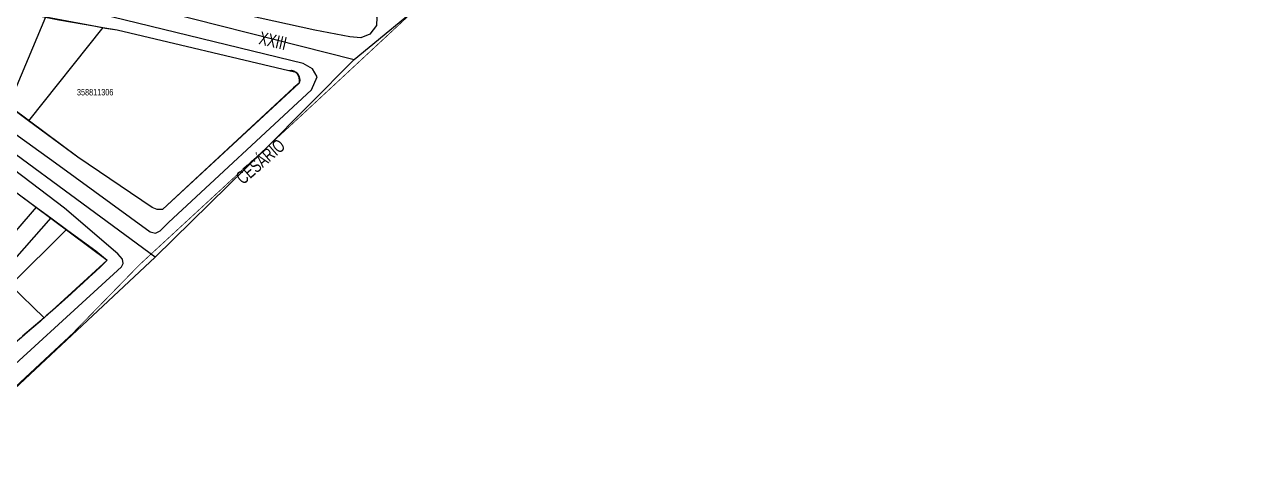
# Model space of a CAD drawing. Extents: x 199219 to 200475, y 4837288 to 4839440.
# Drawn here: x 200028.7 to 200406.2, y 4837836.4 to 4837972.4 of the extents above; entities that cross this region are included whole.
import ezdxf

# ---------------------------------------------------------------- set-up
doc = ezdxf.new("R2010")
doc.units = 0
doc.header["$LTSCALE"] = 3
doc.header["$MEASUREMENT"] = 0
for name, color, linetype in [('CD_MALHA_LOTES', 40, 'CONTINUOUS'), ('CD_TXT_QUADRA', 7, 'CONTINUOUS'), ('LM-LIM-SETOR-FISCAL', 7, 'CONTINUOUS'), ('RU-QUADRAS', 210, 'CONTINUOUS'), ('SV-EIXO-RUA-PAV', 20, 'CONTINUOUS'), ('SV-RUA-PAVIM-S-GUIA-C-GUIA', 7, 'CONTINUOUS'), ('SV-TXT-RUA-PAV-S-GUIA-C-GUIA', 7, 'CONTINUOUS')]:
    doc.layers.add(name, color=color, linetype=linetype)
doc.styles.add('ARIAL', font='ARIAL.TTF')
doc.linetypes.add('Limite', pattern='A,20,-3,[130,ltypeshp.shx,S=6.35,R=0,X=0,Y=0],-3,20', length=46)

msp = doc.modelspace()

# ---------------------------------------------------------------- linework, layer by layer
at = {"layer": 'CD_MALHA_LOTES', "linetype": 'Continuous'}
for p, q in [((200023.82, 4837947.39), (200035.28, 4837974.73)), ((200035.28, 4837974.73), (200052.81, 4837971.52)), ((200052.81, 4837971.52), (200030, 4837942.8)), ((200052.81, 4837971.52), (200057.2, 4837970.71)), ((200057.2, 4837970.71), (200110, 4837958.29)), ((200110, 4837958.29), (200112.2, 4837957.74)), ((200112.2, 4837957.74), (200112.79, 4837956.89)), ((200113.14, 4837954.38), (200111.43, 4837952.9)), ((200112.79, 4837956.89), (200113.03, 4837956.16)), ((200113.03, 4837956.16), (200113.17, 4837955.11)), ((200113.17, 4837955.11), (200113.14, 4837954.38)), ((200111.43, 4837952.9), (200071.11, 4837915.5)), ((200030, 4837942.8), (200023.82, 4837947.39)), ((200045.17, 4837931.54), (200030, 4837942.8)), ((200068.01, 4837916.05), (200045.17, 4837931.54)), ((200027.21, 4837919.97), (200032.3, 4837916.22)), ((200032.3, 4837916.22), (200011.75, 4837892.3)), ((200032.3, 4837916.22), (200036.78, 4837912.91)), ((200036.78, 4837912.91), (200015.52, 4837888.65)), ((200036.78, 4837912.91), (200041.65, 4837909.31)), ((200069.54, 4837915.51), (200068.01, 4837916.05)), ((200071.11, 4837915.5), (200069.54, 4837915.51)), ((200041.65, 4837909.31), (200024.44, 4837892.18)), ((200041.65, 4837909.31), (200050.62, 4837902.74)), ((200050.62, 4837902.74), (200054.1, 4837899.83)), ((200054.1, 4837899.83), (200034.88, 4837882.21)), ((200024.44, 4837892.18), (200034.77, 4837882.12)), ((200034.77, 4837882.12), (200028.12, 4837876.44)), ((200034.88, 4837882.21), (200034.77, 4837882.12))]:
    msp.add_line(p, q, dxfattribs=at)
at = {"layer": 'LM-LIM-SETOR-FISCAL', "linetype": 'Limite', "ltscale": 0.1, "const_width": 0.25}
msp.add_lwpolyline([(200231.021564, 4838053.43034), (200112.765464, 4837943.407259), (200064.115803, 4837898.49988), (200043.405647, 4837877.242148), (200000, 4837836.768573)], dxfattribs=at)
at = {"layer": 'RU-QUADRAS', "color": 6, "linetype": 'Continuous'}
msp.add_lwpolyline([(199974.06, 4837982.96), (199975.83, 4837987.95), (200000, 4837981.84, 0.0126605122), (200057.2, 4837970.71), (200110, 4837958.29, -0.5812449766), (200113.14, 4837954.38), (200071.11, 4837915.5), (200069.54, 4837915.51), (200068.01, 4837916.05), (200045.17, 4837931.54), (200000, 4837965.08)], format="xyb", close=True, dxfattribs=at)
msp.add_lwpolyline([(200009.34, 4837933.17), (200054.1, 4837899.83, -0.0178719026), (200023.87, 4837872.82)], format="xyb", dxfattribs=at)
at = {"layer": 'SV-EIXO-RUA-PAV'}
for points in [[(200000, 4837836.390869), (200015.88, 4837851.29), (200068.87, 4837900.84), (200102.39, 4837933.69), (200130.05, 4837961.59), (200145.64, 4837974.5), (200150.43, 4837978.46), (200181.68, 4838005.69), (200218.93, 4838039.92), (200294.37, 4838110.85), (200334.17, 4838146.89), (200383.26, 4838191.79), (200406.24, 4838211.97)], [(200000, 4837991.984131), (200056.36, 4837980.41), (200130.05, 4837961.59)], [(200068.87, 4837900.84), (200000, 4837951.43042)]]:
    msp.add_lwpolyline(points, dxfattribs=at)
at = {"layer": 'SV-RUA-PAVIM-S-GUIA-C-GUIA'}
for points in [[(200000, 4838063.500556), (200025.65, 4838083.45), (200039.8, 4838094.89), (200044.02, 4838097.4), (200045.65, 4838096.91), (200046.84, 4838095.93), (200055.01, 4838081.34), (200060.62, 4838079.11), (200098.96, 4838023.68), (200135.55, 4837977.54), (200137.06, 4837974.61), (200136.93, 4837972.13), (200134.89, 4837969.41), (200132.15, 4837968.28), (200128.75, 4837968.65), (200117.97, 4837970.64), (200084.35, 4837978.05), (200058.6, 4837985.11), (200045.17, 4837987.76), (200009.86, 4837995.61), (200000, 4837997.101779)], [(200000, 4837957.030356), (200010.23, 4837949.96), (200038.3, 4837929.83), (200067.32, 4837908.56), (200068.99, 4837908.14), (200070.48, 4837908.9), (200072.99, 4837911.47), (200117, 4837952.31), (200118.65, 4837956.3), (200117.31, 4837958.76), (200114.38, 4837960.43), (200036.1, 4837979.52), (200009.91, 4837984.88), (200000, 4837986.925017)], [(200000, 4837871.305276), (200013.66, 4837856.75), (200058.57, 4837897.84), (200059.03, 4837898.81), (200058.87, 4837900.19), (200057.46, 4837901.78), (200041.03, 4837915.89), (200014.9, 4837935.68), (200000, 4837945.944743)]]:
    msp.add_lwpolyline(points, dxfattribs=at)

# ---------------------------------------------------------------- texts
at = {"layer": 'CD_TXT_QUADRA', "linetype": 'Continuous', "style": 'ARIAL', "width": 0.7}
msp.add_text('358811306', height=2, dxfattribs=at).set_placement((200044.85, 4837950.57))
at = {"layer": 'SV-TXT-RUA-PAV-S-GUIA-C-GUIA', "style": 'ARIAL', "width": 0.7}
for s, rotation, p in [('XXIII', 347, (200100.54, 4837966.41)), ('CESÁRIO', 41, (200095.93837, 4837922.938976))]:
    msp.add_text(s, height=4, rotation=rotation, dxfattribs=at).set_placement(p)

doc.saveas('drawing.dxf')
